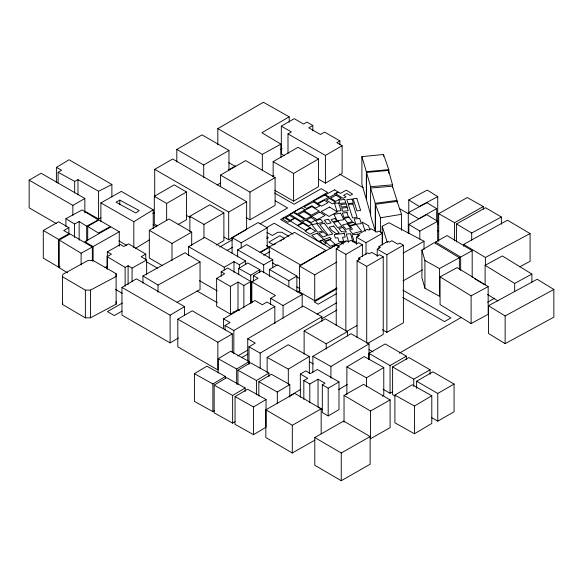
<?xml version="1.0" encoding="UTF-8"?>
<svg xmlns="http://www.w3.org/2000/svg" width="583" height="583" viewBox="0 0 583 583"><rect width="100%" height="100%" fill="white"/><g stroke="black" fill="none" stroke-linecap="round" stroke-linejoin="round"><path stroke-width="0.87" d="M62.447 276.736L62.862 274.331L88.252 260.353L93.287 260.601L116.104 273.697L116.141 276.48L90.518 290.086L85.373 290.152L62.447 276.736L62.447 304.443L85.373 317.866L90.518 317.793L116.141 304.188L116.104 273.697M62.447 304.443L62.724 302.847M133.813 247.629L133.813 221.708L153.22 209.793L121.337 191.384L100.881 202.899L100.881 221.671M135.365 248.46L149.335 239.883M421.917 250.1L424.92 260.492L439.48 268.559L439.48 296.273L424.92 288.206L421.917 277.807L421.917 250.1L434.299 242.608L459.382 257.737L459.382 269.353M56.398 182.588L56.398 167.394L69.071 159.764L111.885 184.476L111.885 196.996M267.145 372.573L267.145 357.372L288.184 344.728L309.347 356.483L309.347 373.463M238.695 274.702L238.695 268.45L247.811 262.991L259.85 269.681L259.85 272.363M252.257 301.943L250.741 302.854L250.741 275.147L259.85 269.681M288.301 384.321L288.301 369.126L309.347 356.483M289.081 396.367L300.77 389.342M218.188 373.025L218.188 358.727L230.686 351.257L249.152 361.577L249.152 364.258M214.449 410.745L212.882 411.678L194.409 401.366L194.409 373.652L206.892 366.182L225.373 376.494L225.373 378.287M236.662 384.233L236.662 369.039L249.152 361.577M212.882 411.678L212.882 383.971L225.373 376.494M237.944 384.51L237.944 370.212L250.428 362.743L268.916 373.062L268.916 376.64M234.985 421.757L232.646 423.156L214.158 412.844L214.158 385.137L226.656 377.667L245.137 387.979L245.137 391.55M256.418 394.829L256.418 380.524L268.916 373.062M232.646 423.156L232.646 395.449L245.137 387.979M258.837 396.025L258.837 381.727L271.335 374.257L289.817 384.569L289.817 397.081M235.058 396.651L247.556 389.189L266.037 399.493L266.037 427.201L253.547 434.67L235.058 424.366L235.058 396.651L253.547 406.956L266.037 399.493M277.319 403.655L277.319 392.031L289.817 384.569M346.878 394.574L346.878 366.867L364.222 356.556L383.774 367.53L383.774 395.238L382.266 396.134M366.445 386.777L366.445 377.842L383.774 367.53M394.895 395.085L412.225 384.773L431.799 395.755L431.799 423.462L414.447 433.767L394.895 422.792L394.895 395.085L414.447 406.06L431.799 395.755M178.471 337.951L170.112 342.899L121.956 315.119L121.956 287.412L136.415 278.849L184.549 306.636L184.549 315.578M170.112 342.899L170.112 315.184L184.549 306.636M312.867 372.428L312.867 356.337L350.966 333.731L369.024 343.883L369.024 359.084M330.925 378.105L330.925 366.481L369.024 343.883M338.701 389.582L347.257 384.51M247.739 361.168L247.739 338.818L303.138 306.09L321.911 316.678L321.911 321.146M248.977 363.777L248.977 346.798L255.281 343.074L247.739 338.818M260.186 368.318L260.186 353.123L321.911 316.678M58.103 182.996L58.103 172.269L61.601 170.221L56.398 167.394M223.551 328.71L223.551 318.879L254.946 300.522L262.35 304.741L266.956 302.045L274.833 306.534L274.833 323.521M225.031 329.949L225.031 325.482L230.03 322.559L223.551 318.879M233.841 353.75L233.841 330.51L274.833 306.534M237.711 355.958L247.768 350.077M485.114 285L485.114 265.331L502.342 255.959L531.885 274.068L531.885 282.114M303.83 399.333L303.83 380.561L307.722 378.287L300.347 374.053L300.347 397.293M289.204 122.19L289.204 116.826L261.847 132.727L280.904 144.139L280.904 157.548M280.605 149.532L282.172 148.621M284.409 155.661L281.312 153.876L281.312 126.168L294.233 118.677L303.575 124.048L306.95 122.102L312.809 125.476L308.808 127.786L320.475 134.498L324.614 132.108L339.882 140.889L336.799 142.682L342.126 145.743L342.126 173.45L325.409 183.135L318.398 179.105M293.592 201.157L293.592 173.45L318.551 158.933L318.551 186.647L293.592 201.157L274.724 190.269M300.347 374.053L305.754 370.912L310.353 373.557L317.349 369.498L338.993 381.916L338.993 409.623L328.185 415.905L322.312 412.531L322.312 384.824L325.037 383.242L318.026 379.212L309.806 383.993L309.806 402.758M328.185 415.905L328.185 388.191L338.993 381.916M325.409 183.135L325.409 155.428L342.126 145.743M270.607 304.603L270.607 298.35L275.482 295.523L251.827 281.866L251.827 302.424M56.471 223.632L29.15 207.854L29.15 180.14L41.123 173.238L84.848 198.482L84.848 212.788M29.15 180.14L72.86 205.391L84.848 198.482M176.795 161.95L176.795 149.437L202.024 134.877L228.959 150.421L228.959 170.083M217.823 144.715L217.823 128.624L263.414 102.287L289.204 116.826M154.714 197.061L154.714 169.354L172.655 159.006L246.631 201.718L246.631 229.425L228.689 239.773L223.967 237.048M176.795 149.437L203.722 164.982L228.959 150.421M157.395 225.81L154.313 224.032L154.313 196.318L166.643 203.438L186.516 191.989L186.516 219.696L178.107 224.542M287.995 153.577L287.995 133.915L291.383 131.955L281.312 126.168M152.848 213.633L154.422 212.722M228.492 169.959L235.583 165.871M220.498 186.713L220.498 175.097L245.618 160.595L275.103 177.604L275.103 205.318L249.969 219.82L246.092 217.583M217.131 184.957L220.279 183.135M162.606 265.746L149.314 258.065L149.314 230.351L168.997 218.997L191.705 232.1L191.705 245.509M273.15 176.846L273.15 161.651L298.015 147.324L318.551 158.933M189.869 231.48L189.869 216.286L209.814 204.793L223.887 212.919L223.887 240.626L216.227 245.049M220.498 175.097L249.969 192.113L275.103 177.604M189.869 216.286L203.963 224.419L223.887 212.919M149.314 230.351L171.992 243.468L191.705 232.1M154.714 169.354L228.689 212.066L246.631 201.718M188.608 255.609L188.608 246.675L204.684 237.398L245.662 261.053L245.662 264.631M232.092 253.488L232.092 237.587L258.116 222.56L267.203 227.807L267.203 248.125L260.105 252.22M122.117 311.045L114.29 315.556L107.447 311.606L122.343 303.043M227.122 250.413L232.617 247.243M266.344 227.771L274.185 223.245L293.111 234.169M232.092 237.587L241.18 242.834L267.203 227.807M237.653 256.914L237.653 249.845L246.74 244.598L272.771 259.624L272.771 267.575M266.766 238.68L268.333 237.777L266.774 236.88M188.608 246.675L224.251 267.24L233.987 261.621L239.343 264.704L245.662 261.053M260.2 252.636L269.608 247.199M274.345 244.466L275.817 243.614M280.234 241.063L281.706 240.218M283.185 239.365L284.657 238.513L279.855 235.743L268.807 242.12L273.609 244.889M263.735 255.208L269.965 251.616M237.653 249.845L263.684 264.871L272.771 259.624M177.815 319.141L217.86 342.25L217.86 369.957L177.815 346.849L177.815 319.141L192.252 310.805L232.296 333.928L232.296 352.7M253.408 280.962L253.408 275.599L261.424 270.971L302.191 294.51L302.191 307.022M269.382 276.466L269.382 269.477L277.421 264.842L296.878 276.072L296.878 291.791M251.827 281.866L258.058 278.28L253.408 275.599M336.741 287.98L314.725 300.69L299.524 291.908L299.524 266.045L336.478 244.714L338.759 246.026M337.98 247.848L337.98 246.041L346.9 240.888L348.401 241.756L350.849 240.342L356.781 243.767L358.683 242.674L362.386 244.809L362.386 256.535M358.137 236.202L358.137 234.402L367.064 229.25L368.558 230.117L371.014 228.696L376.946 232.121L378.841 231.028L382.543 233.171L382.543 244.896M336.231 325.467L336.231 248.781L339.474 246.908L337.98 246.041M356.395 244.357L356.395 237.143L359.638 235.262L358.137 234.402M269.382 269.477L288.84 280.714L296.878 276.072M336.231 248.781L345.865 254.341L362.386 244.809M356.395 237.143L366.029 242.703L382.543 233.171M299.524 266.045L314.725 274.826L336.741 262.117M297.534 291.93L300.201 290.392M358.822 259.88L358.822 258.08L367.742 252.927L369.243 253.794L371.699 252.373L377.631 255.799L379.526 254.705L383.228 256.841L383.228 334.431L367.501 343.511M378.986 248.241L378.986 246.434L387.906 241.282L389.408 242.149L391.856 240.735L397.795 244.16L399.69 243.067L403.392 245.203L403.392 322.793L386.879 332.325L382.426 329.759M357.073 337.499L357.073 260.82L360.323 258.939L358.822 258.08M377.237 256.389L377.237 249.174L380.488 247.301L378.986 246.434M217.86 342.25L232.296 333.928M283.068 318.07L283.068 305.558L302.191 294.51M357.073 260.82L366.714 266.38L383.228 256.841M377.237 249.174L386.879 254.742L403.392 245.203M337.025 288.738L314.208 301.914L318.209 304.224L336.675 293.555M241.573 357.7L247.855 354.078M317.065 314.113L336.675 302.796M321.903 318.719L336.806 310.112M346.652 331.479L356.876 325.576M399.304 353.196L461.554 317.254M487.556 302.242L494.654 298.153M368.893 359.594L368.893 353.334L390.056 365.57L406.351 356.177L406.351 359.755M394.953 396.01L392.599 394.655L392.599 366.947L408.909 357.547L430.057 369.782L430.057 374.257M383.002 389.204L390.056 393.277L392.381 391.936M416.612 388.373L416.612 381.224L432.914 371.823L454.07 384.059L454.07 411.773L437.76 421.159L431.493 417.537M87.705 226.415L98.906 219.966L110.406 226.554L98.454 233.054L87.705 226.415L87.705 240.721M154.313 196.318L174.2 184.869L186.516 191.989M219.784 247.003L232.406 239.737M260.025 223.843L287.645 207.942L275.161 200.734M368.893 353.334L385.203 343.948L406.351 356.177M392.599 366.947L413.755 379.169L430.057 369.782M416.612 381.224L437.76 393.452L454.07 384.059M221.212 276.269L221.212 271.802L227.734 268.063L250.85 281.494L250.85 303.838M239.467 310.644L238.002 309.792L230.416 314.142L216.621 306.126L216.621 278.419L224.666 273.813L221.212 271.802M216.621 278.419L230.416 286.428L238.002 282.085L243.869 285.495L243.869 307.839M243.869 285.495L250.85 281.494M304.122 354.216L304.122 330.976L325.365 318.792L347.424 331.618L347.424 336.085M304.122 330.976L326.189 343.795L347.424 331.618M67.533 272.764L59.233 267.779L59.233 240.072L70.004 233.921L92.34 247.017L92.34 261.315M314.922 440.092L292.302 452.998L265.841 437.534L265.841 409.82L294.707 393.357L321.16 408.829L321.16 433.854M265.841 409.82L292.302 425.284L321.16 408.829M314.791 437.549L343.671 421.079L370.118 436.55L370.118 464.257L341.252 480.713L314.791 465.256L314.791 437.549L341.252 453.006L341.252 480.713M341.252 453.006L370.118 436.55M68.889 227.61L63.707 230.555L69.115 233.659L58.599 239.438L43.288 230.438L58.592 221.773L68.889 227.61L68.889 233.87M403.159 253.124L424.03 241.282L424.03 249.32M403.159 280.838L422.486 269.863M119.267 231.786L110.945 226.882L84.79 241.675L93.112 246.58L119.267 231.786L119.267 246.092M105.006 267.568L107.381 266.22M344.036 395.42L363.61 384.335L390.107 399.931L390.107 427.638L370.54 438.729L370.54 411.022L344.036 395.42L344.036 422.238M370.54 411.022L390.107 399.931M119.792 200.115L116.053 202.228L135.773 212.97L139.257 210.587L119.792 200.115L119.792 204.582M438.7 241.369L438.7 213.662L467.282 197.542L483.322 206.564L483.322 209.246M436.674 221.161L436.674 208.648L418.681 218.72L408.282 212.664L408.282 233.222M438.7 213.662L454.58 222.677L483.322 206.564M456.504 241.843L456.504 223.967L485.493 207.708L501.373 217.014L501.373 224.164M107.352 268.799L107.352 251.82L120.433 244.525L123.764 246.522L128.566 243.847L145.772 254.115L145.772 259.479M107.112 269.12L107.112 256.607L111.375 254.224L107.352 251.82M145.772 254.115L141.152 256.695L146.639 259.974L146.639 274.28M107.112 256.607L125.134 267.371L128.092 265.724L132.071 268.1L132.071 281.509M132.071 268.1L146.639 259.974M435.537 243.789L435.537 242.003L447.081 235.598L472.186 250.661L472.186 277.472M435.537 242.003L460.65 257.059L472.186 250.661M142.959 283.119L142.959 275.97L184.964 252.774L200.042 261.869L200.042 289.576L177.057 302.271M142.959 275.97L158.029 285.058L200.042 261.869M59.233 240.072L81.11 253.211L92.34 247.017M463.653 246.179L463.653 244.386L507.472 220.214L530.085 233.572L530.085 261.279L519.708 266.832M217.823 128.624L262.328 154.32L280.904 144.139M43.288 230.438L43.288 258.152L58.599 267.152L60.1 266.322M272.392 176.518L273.937 175.665M408.865 233.353L408.865 224.419L426.72 214.639L437.665 221.285L437.665 240.954M408.865 224.419L419.818 231.072L437.665 221.285M439.48 268.559L459.382 257.737M440.07 276.852L457.13 267.575L488.168 286.588L488.168 314.303L471.108 323.58L440.07 304.559L440.07 276.852L471.108 295.865L471.108 323.58M471.108 295.865L488.168 286.588M485.114 265.331L514.672 283.425L531.885 274.068M488.474 305.747L537.213 279.25L553.85 289.452L553.85 317.159L505.133 343.664L488.474 333.454L488.474 305.747L505.133 315.95L505.133 343.664M505.133 315.95L553.85 289.452M65.915 218.691L82.116 209.938L98.257 219.893L86.678 226.16L79.15 221.511L74.544 224.01L65.915 218.691L65.915 226.736M456.504 223.967L471.705 232.981L501.373 217.014M463.653 244.386L485.384 257.482L530.085 233.572M408.282 212.664L426.938 202.724L436.674 208.648M408.778 213.32L408.778 199.911L427.266 190.08L437.731 196.624L437.731 224.338M437.731 196.624L419.243 206.462L408.778 199.911M58.103 172.269L74.675 181.379L77.984 179.637L98.578 191.26L111.885 184.476M382.2 245.013L382.2 226.24L388.97 222.742L424.03 241.282M85.111 211.374L98.578 218.975L100.925 217.772M345.93 240.896L341.609 242.506L343.365 244.08M332.135 246.966L334.846 245.953M401.512 214.311L397.089 201.368L375.459 204.283L380.451 217.78L401.512 214.311L401.512 230.402M396.972 200.428L392.446 186.217L370.613 188.039L375.248 203.299L396.972 200.428L396.972 202.221M356.811 241.785L354.311 242.047L352.023 234.774L357.853 234.162L358.363 235.78M361.897 156.638L366.35 171.679L366.35 199.386L361.897 184.345L361.897 156.638L383.548 154.488L388.752 169.638L388.752 173.217M370.599 214.427L366.547 200.166L366.547 172.451L388.562 170.411L392.527 184.847L392.527 187.529M366.35 171.679L388.752 169.638M366.547 172.451L370.599 186.72L392.527 184.847M267.145 357.372L288.301 369.126M238.695 268.45L250.741 275.147M258.837 381.727L277.319 392.031M214.158 385.137L232.646 395.449M218.188 358.727L236.662 369.039M237.944 370.212L256.418 380.524M194.409 373.652L212.882 383.971M346.878 366.867L366.445 377.842M312.867 356.337L330.925 366.481M248.977 346.798L260.186 353.123M100.881 202.899L133.813 221.708M118.917 240.91L126.751 245.385M225.031 325.482L233.841 330.51M287.995 133.915L325.409 155.428M322.312 384.824L328.185 388.191M303.83 380.561L309.806 383.993M322.698 409.609L318.026 406.927L318.026 379.212M339.554 174.033L363.173 187.668M399.399 208.583L408.056 213.582M437.192 230.402L438.766 231.313M273.15 161.651L293.592 173.45M228.755 162.65L235.78 166.702M274.549 192.988L294.058 204.254L321.182 188.703L327.58 192.397L280.583 219.536L331.049 248.671M402.889 290.152L450.921 317.881L444.516 321.583L402.78 297.49M288.825 236.304L281.757 232.223L277.821 232.296L272.334 235.466L266.89 232.326M266.54 245.428L300.609 265.017L325.831 250.457L294.473 232.355L269.259 246.915L269.259 258.4M272.392 262.867L277.093 265.578M296.689 276.896L299.83 278.703M186.188 215.236L190.124 217.51M296.82 286.902L299.961 288.716M153.11 224.892L156.244 226.7M369.134 349.611L373.069 351.884M199.452 280.642L217.277 290.932M146.515 261.84L157.541 268.202M196.908 290.939L217.386 302.752M233.134 311.847L234.709 312.758M121.956 287.412L170.112 315.184M270.607 298.35L283.068 305.558M309.449 361.781L313.253 363.989M115.376 289.248L122.131 293.285M474.518 278.645L484.604 284.723M487.388 294.43L497.999 300.93M341.959 243.723L340.734 242.623L335.138 244.707L336.355 245.8M369.935 229.986L368.5 225.723L362.101 222.036L365.257 231.393M382.2 226.24L387.36 242.608M352.926 241.865L350.558 233.688L346.295 234.104L348.663 242.273M116.104 301.411L116.141 304.188M514.672 283.425L514.672 291.471M485.384 257.482L485.384 265.527M471.705 232.981L471.705 240.138M460.65 257.059L460.65 270.468M454.58 222.677L454.58 240.553M437.76 393.452L437.76 421.159M424.92 260.492L424.92 288.206M419.818 231.072L419.818 239.117M414.447 406.06L414.447 433.767M413.755 379.169L413.755 386.325M390.056 365.57L390.056 393.277M386.879 254.742L386.879 332.325M383.548 154.488L383.548 156.28M380.451 217.78L380.451 232.085M375.459 204.283L375.459 231.998M375.248 203.299L375.248 231.014L370.613 215.746L370.599 186.72M366.714 266.38L366.714 343.066M366.029 242.703L366.029 254.428M345.865 254.341L345.865 331.027M339.882 140.889L339.882 144.467M326.189 343.795L326.189 349.159M314.725 274.826L314.725 300.69M312.809 125.476L312.809 130.84M292.302 425.284L292.302 452.998M288.84 280.714L288.84 286.829M263.684 264.871L263.684 272.822M262.328 154.32L262.328 170.411M253.547 406.956L253.547 434.67M249.969 192.113L249.969 219.82M241.18 242.834L241.18 248.132M239.343 264.704L239.343 268.282M238.002 282.085L238.002 309.792M233.987 261.621L233.987 272.348M230.416 286.428L230.416 314.142M228.689 212.066L228.689 239.773M224.251 267.24L224.251 269.922M203.963 224.419L203.963 237.828M203.722 164.982L203.722 177.494M171.992 243.468L171.992 260.448M166.643 203.438L166.643 220.425M158.029 285.058L158.029 292.214M153.22 209.793L153.22 228.565M128.092 265.724L128.092 284.497M125.134 267.371L125.134 286.144M98.578 191.26L98.578 218.975M93.112 246.58L93.112 260.885M90.518 290.086L90.518 317.793M86.678 226.16L86.678 241.355M85.373 290.152L85.373 317.866M81.11 253.211L81.11 264.828M79.15 221.511L79.15 240.283M77.984 179.637L77.984 194.831M74.675 181.379L74.675 193.002M74.544 224.01L74.544 237.412M72.86 205.391L72.86 215.229M58.599 239.438L58.599 267.152M301.688 207.737L293.839 211.972L297.199 214.048L305.047 209.814L301.688 207.737M293.599 212.555L290.094 214.449L300.959 221.161L304.457 219.266L293.599 212.555M284.395 217.685L282.245 218.844L287.813 222.283L289.962 221.125L284.395 217.685M289.744 215.44L285.794 217.568L290.276 220.338L294.226 218.21L289.744 215.44M338.526 192.179L335.619 193.745L343.117 198.38L346.025 196.814L343.598 195.305L346.951 193.498L350.135 195.465L352.613 194.132L346.251 190.196L340.465 193.374L338.526 192.179M311.883 206.608L304.18 210.762L311.373 215.207L319.083 211.053L311.883 206.608M324.33 200.326L317.822 203.831L321.576 206.156L328.083 202.644L324.33 200.326M303.925 211.651L298.496 214.58L305.835 219.113L311.264 216.191L303.925 211.651M329.388 198.446L326.327 200.093L332.448 203.875L335.502 202.228L329.388 198.446M335.99 195.181L330.517 198.14L335.633 201.295L341.106 198.344L335.99 195.181M294.918 218.297L290.108 220.891L297.374 225.381L302.176 222.786L294.918 218.297M319.652 212.095L311.701 216.38L317.079 219.704L325.03 215.419L319.652 212.095M329.599 207.067L321.189 211.607L329.045 216.461L337.462 211.928L329.599 207.067M305.696 220.134L302.227 222.006L308.626 225.956L312.094 224.083L305.696 220.134M311.074 217.474L306.716 219.827L311.133 222.546L315.49 220.192L311.074 217.474M302.796 223.151L297.877 225.803L305.31 230.394L310.222 227.749L302.796 223.151M310.506 228.055L305.011 231.021L310.149 234.191L315.643 231.225L310.506 228.055M324.804 195.065L313.734 200.938L317.495 203.299L328.557 197.426L324.804 195.065M334.62 189.847L325.365 194.766L329.395 197.294L334.941 194.35L334.321 193.964L338.038 191.996L334.62 189.847M313.472 201.871L304.064 206.87L306.614 208.474L311.759 205.741L315.549 208.116L319.812 205.857L313.472 201.871M317.014 233.331L311.723 235.299L318.558 241.428L323.842 239.46L317.014 233.331M323.325 231.83L318.945 233.462L322.909 237.019L327.296 235.386L323.325 231.83M329.694 237.383L323.747 239.591L325.263 240.947L331.21 238.739L329.694 237.383M322.465 240.415L320.184 241.267L323.733 244.452L326.021 243.599L322.465 240.415M330.197 239.788L325.256 241.624L330.379 246.259L335.32 244.423L330.197 239.788M320.65 219.266L315.505 220.607L317.83 223.581L322.967 222.24L320.65 219.266M328.222 219.266L324.316 220.287L327.172 223.938L331.086 222.917L328.222 219.266M335.036 218.545L331.108 219.572L332.886 221.839L336.814 220.811L335.036 218.545M316.671 223.566L311.876 224.819L317.706 232.267L322.501 231.014L316.671 223.566M324.243 223.202L319.688 224.389L328.163 235.219L332.725 234.031L324.243 223.202M348.947 217.16L344.145 218.414L347.657 222.895L352.46 221.642L348.947 217.16M338.067 221.321L333.629 222.48L337.623 227.581L342.053 226.423L338.067 221.321M333.695 226.036L329.257 227.195L331.778 230.416L336.362 233.739L339.153 233.011L333.695 226.036M347.198 223.77L342.534 224.987L345.952 229.345L350.616 228.128L347.198 223.77M353.597 222.298L348.284 223.69L349.764 225.585L355.083 224.2L353.597 222.298M342.862 227.479L338.854 228.529L341.281 231.626L346.477 232.1L342.862 227.479M356.279 224.44L350.128 226.051L352.511 229.09L349.494 229.877L352.431 233.623L361.591 231.225L356.279 224.44M340.618 213.189L333.928 214.318L337.185 220.811L343.875 219.682L340.618 213.189M344.735 199.466L338.876 200.086L339.94 203.467L345.799 202.848L344.735 199.466M356.825 198.366L353.138 198.752L356.949 210.864L360.637 210.478L356.825 198.366M352.096 199.109L346.856 199.656L348.095 203.598L353.334 203.052L352.096 199.109M338.628 202.942L334.525 203.372L336.959 211.112L341.062 210.682L338.628 202.942M346.251 203.948L340.64 204.538L341.419 207.023L347.038 206.44L346.251 203.948M352.941 204.021L348.335 204.502L352.555 217.911L357.16 217.423L352.941 204.021M347.206 207.563L341.755 208.131L342.746 211.279L348.197 210.703L347.206 207.563M347.023 212.562L342.418 213.043L343.773 217.342L348.379 216.861L347.023 212.562M359.667 218.406L354.245 218.975L355.892 224.2L361.314 223.632L359.667 218.406M344.203 233.506L334.27 234.468L335.298 238.01L337.87 237.762L339 241.668L343.635 241.224L342.505 237.317L345.223 237.055L344.203 233.506"/></g></svg>
